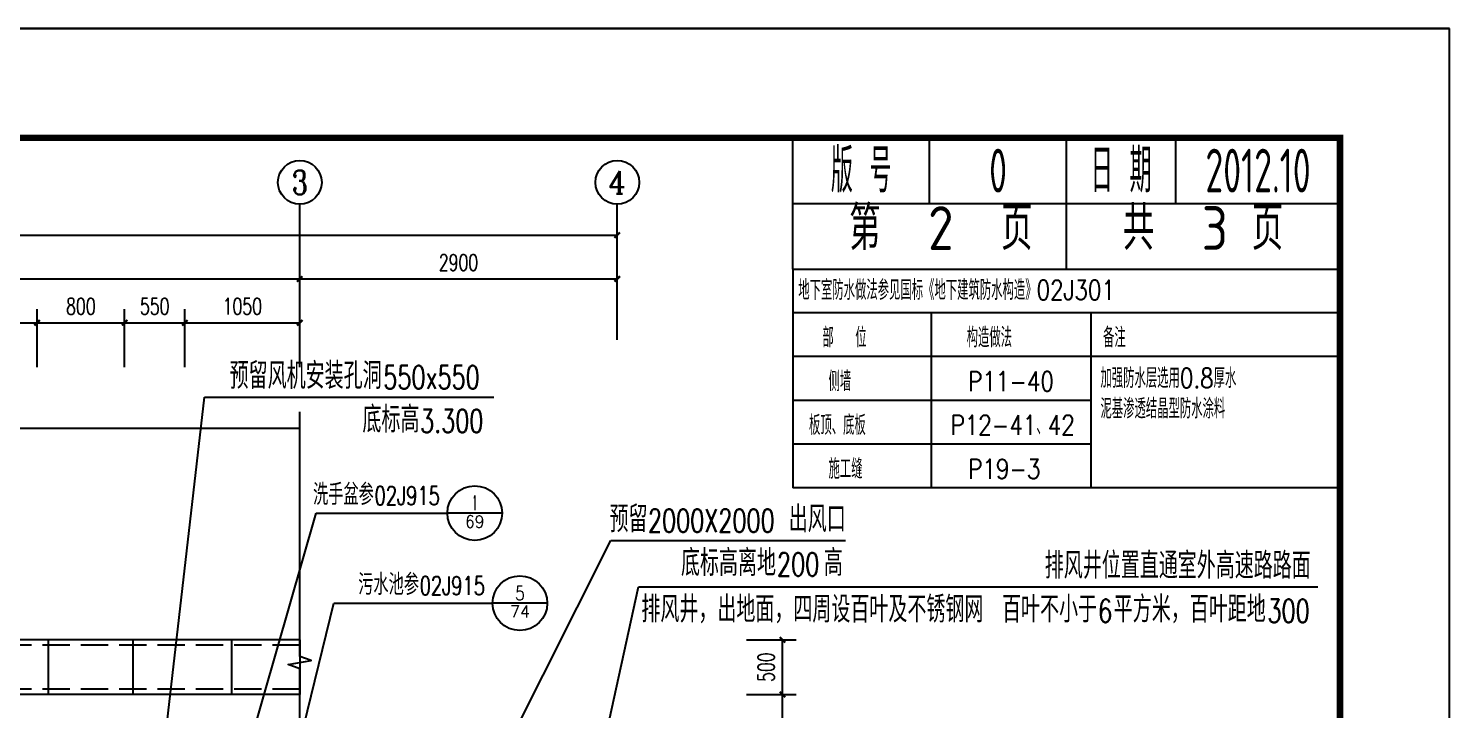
# Model space of a CAD drawing. Extents: x 45837 to 287007, y -98586 to 328021.
# Drawn here: x 148285 to 161269, y -15714 to -9486 of the extents above; entities that cross this region are included whole.
import ezdxf
from ezdxf.enums import TextEntityAlignment as Align

# ---------------------------------------------------------------- set-up
doc = ezdxf.new("R2010")
doc.units = 0
doc.header["$LTSCALE"] = 1000
doc.header["$MEASUREMENT"] = 0
doc.linetypes.add('DASH', pattern=[0.35, 0.25, -0.1])
for name, color, linetype in [('AXIS', 3, 'Continuous'), ('AXIS_TEXT', 7, 'Continuous'), ('DIM_LEAD', 3, 'Continuous'), ('DIM_SYMB', 3, 'Continuous'), ('HIDE_B', 7, 'Continuous'), ('PUB_TEXT', 7, 'Continuous'), ('QQ', 8, 'Continuous'), ('WALL', 9, 'Continuous'), ('图框', 7, 'Continuous'), ('文字', 7, 'Continuous'), ('栏目', 3, 'Continuous'), ('次轮廓线', 7, 'Continuous'), ('页码', 3, 'Continuous')]:
    doc.layers.add(name, color=color, linetype=linetype)
doc.styles.add('_TCH_AXIS', font='COMPLEX', dxfattribs={"bigfont": 'GBCBIG'})
doc.styles.add('_TCH_DIM', font='SIMPLEX', dxfattribs={"bigfont": 'GBCBIG'})
doc.styles.add('COMPLEX', font='COMPLEX')
doc.styles.add('DIM_FONT', font='SIMPLEX', dxfattribs={"width": 0.7, "bigfont": 'GBCBIG'})
doc.styles.add('HZTXT', font='SIMPLEX.shx', dxfattribs={"width": 0.8, "bigfont": 'gbhzfs.shx'})
doc.styles.get("Standard").update_dxf_attribs({"font": 'gbenor.shx', "bigfont": 'gbcbig.shx'})
doc.dimstyles.new('DIMN50', dxfattribs={"dimscale": 0.5, "dimtxt": 300, "dimasz": 100, "dimexe": 250, "dimexo": 300, "dimgap": 150, "dimtad": 1, "dimdec": 0, "dimzin": 0, "dimdsep": 46, "dimtxsty": 'DIM_FONT', "dimblk": 'ARCHTICK', "dimcen": 0.09, "dimclrt": 7, "dimazin": 2, "dimtfac": 1, "dimtdec": 0, "dimtix": 1, "dimtmove": 2, "dimatfit": 3, "dimldrblk": 'ARCHTICK', "dimfxl": 0, "dimtolj": 1, "dimtzin": 0, "dimarcsym": 0})

# ---------------------------------------------------------------- blocks, each defined once
blk = doc.blocks.new('_ArchTick')
at = {"color": 0, "linetype": 'ByBlock', "const_width": 0.4}
blk.add_lwpolyline([(-0.5, -0.5), (0.5, 0.5)], dxfattribs=at)
blk = doc.blocks.new('*D478')
at = {"layer": 'AXIS', "color": 0, "lineweight": -2}
for p, q in [((145964, -12584), (145964, -12052)), ((148364, -12584), (148364, -12052)), ((145964, -12177), (148364, -12177))]:
    blk.add_line(p, q, dxfattribs=at)
at = {"layer": 'Defpoints', "color": 0}
for p in [(148364, -12177), (145964, -12734), (148364, -12734)]:
    blk.add_point(p, dxfattribs=at)
at = {"layer": 'AXIS', "color": 0, "lineweight": -2, "xscale": 50, "yscale": 50, "zscale": 50, "rotation": 180}
blk.add_blockref('_ArchTick', (145964, -12177), dxfattribs=at)
at = {"layer": 'AXIS', "color": 0, "lineweight": -2, "xscale": 50, "yscale": 50, "zscale": 50}
blk.add_blockref('_ArchTick', (148364, -12177), dxfattribs=at)
at = {"layer": 'AXIS', "color": 7, "insert": (147164, -12027), "char_height": 150, "attachment_point": 5, "style": 'DIM_FONT'}
blk.add_mtext('\\A1;2400', dxfattribs=at)
blk = doc.blocks.new('*D479')
at = {"layer": 'AXIS', "color": 0, "lineweight": -2}
for p, q in [((148364, -12584), (148364, -12052)), ((149164, -12584), (149164, -12052)), ((148364, -12177), (149164, -12177))]:
    blk.add_line(p, q, dxfattribs=at)
at = {"layer": 'Defpoints', "color": 0}
for p in [(149164, -12177), (148364, -12734), (149164, -12734)]:
    blk.add_point(p, dxfattribs=at)
at = {"layer": 'AXIS', "color": 0, "lineweight": -2, "xscale": 50, "yscale": 50, "zscale": 50, "rotation": 180}
blk.add_blockref('_ArchTick', (148364, -12177), dxfattribs=at)
at = {"layer": 'AXIS', "color": 0, "lineweight": -2, "xscale": 50, "yscale": 50, "zscale": 50}
blk.add_blockref('_ArchTick', (149164, -12177), dxfattribs=at)
at = {"layer": 'AXIS', "color": 7, "insert": (148764, -12027), "char_height": 150, "attachment_point": 5, "style": 'DIM_FONT'}
blk.add_mtext('\\A1;800', dxfattribs=at)
blk = doc.blocks.new('*D480')
at = {"layer": 'AXIS', "color": 0, "lineweight": -2}
for p, q in [((149164, -12584), (149164, -12052)), ((149714, -12584), (149714, -12052)), ((149164, -12177), (149714, -12177))]:
    blk.add_line(p, q, dxfattribs=at)
at = {"layer": 'Defpoints', "color": 0}
for p in [(149714, -12177), (149164, -12734), (149714, -12734)]:
    blk.add_point(p, dxfattribs=at)
at = {"layer": 'AXIS', "color": 0, "lineweight": -2, "xscale": 50, "yscale": 50, "zscale": 50, "rotation": 180}
blk.add_blockref('_ArchTick', (149164, -12177), dxfattribs=at)
at = {"layer": 'AXIS', "color": 0, "lineweight": -2, "xscale": 50, "yscale": 50, "zscale": 50}
blk.add_blockref('_ArchTick', (149714, -12177), dxfattribs=at)
at = {"layer": 'AXIS', "color": 7, "insert": (149439, -12027), "char_height": 150, "attachment_point": 5, "style": 'DIM_FONT'}
blk.add_mtext('\\A1;550', dxfattribs=at)
blk = doc.blocks.new('*D481')
at = {"layer": 'AXIS', "color": 0, "lineweight": -2}
for p, q in [((149714, -12584), (149714, -12052)), ((150764, -12584), (150764, -12052)), ((149714, -12177), (150764, -12177))]:
    blk.add_line(p, q, dxfattribs=at)
at = {"layer": 'Defpoints', "color": 0}
for p in [(150764, -12177), (149714, -12734), (150764, -12734)]:
    blk.add_point(p, dxfattribs=at)
at = {"layer": 'AXIS', "color": 0, "lineweight": -2, "xscale": 50, "yscale": 50, "zscale": 50, "rotation": 180}
blk.add_blockref('_ArchTick', (149714, -12177), dxfattribs=at)
at = {"layer": 'AXIS', "color": 0, "lineweight": -2, "xscale": 50, "yscale": 50, "zscale": 50}
blk.add_blockref('_ArchTick', (150764, -12177), dxfattribs=at)
at = {"layer": 'AXIS', "color": 7, "insert": (150239, -12027), "char_height": 150, "attachment_point": 5, "style": 'DIM_FONT'}
blk.add_mtext('\\A1;1050', dxfattribs=at)
blk = doc.blocks.new('*D486')
at = {"layer": 'AXIS', "color": 0, "lineweight": -2}
for p, q in [((154844, -15576), (155300, -15576)), ((155175, -16576), (155175, -15576)), ((154844, -16576), (155300, -16576))]:
    blk.add_line(p, q, dxfattribs=at)
at = {"layer": 'Defpoints', "color": 0}
for p in [(154694, -15576), (155175, -15576), (154694, -16576)]:
    blk.add_point(p, dxfattribs=at)
at = {"layer": 'AXIS', "color": 0, "lineweight": -2, "xscale": 50, "yscale": 50, "zscale": 50}
for p, rotation in [((155175, -15576), 90), ((155175, -16576), 270)]:
    blk.add_blockref('_ArchTick', p, dxfattribs=dict(at, rotation=rotation))
at = {"layer": 'AXIS', "color": 7, "insert": (155025, -16076), "char_height": 150, "attachment_point": 5, "rotation": 90, "style": 'DIM_FONT'}
blk.add_mtext('\\A1;1000', dxfattribs=at)
blk = doc.blocks.new('*D487')
at = {"layer": 'AXIS', "color": 0, "lineweight": -2}
for p, q in [((154844, -15076), (155300, -15076)), ((155175, -15576), (155175, -15076)), ((154844, -15576), (155300, -15576))]:
    blk.add_line(p, q, dxfattribs=at)
at = {"layer": 'Defpoints', "color": 0}
for p in [(154694, -15076), (155175, -15076), (154694, -15576)]:
    blk.add_point(p, dxfattribs=at)
at = {"layer": 'AXIS', "color": 0, "lineweight": -2, "xscale": 50, "yscale": 50, "zscale": 50}
for p, rotation in [((155175, -15076), 90), ((155175, -15576), 270)]:
    blk.add_blockref('_ArchTick', p, dxfattribs=dict(at, rotation=rotation))
at = {"layer": 'AXIS', "color": 7, "insert": (155025, -15326), "char_height": 150, "attachment_point": 5, "rotation": 90, "style": 'DIM_FONT'}
blk.add_mtext('\\A1;500', dxfattribs=at)
blk = doc.blocks.new('*D494')
at = {"layer": 'AXIS', "color": 0, "lineweight": -2}
for p, q in [((141764, -12184), (141764, -11652)), ((150764, -12184), (150764, -11652)), ((141764, -11777), (150764, -11777))]:
    blk.add_line(p, q, dxfattribs=at)
at = {"layer": 'Defpoints', "color": 0}
for p in [(150764, -11777), (141764, -12334), (150764, -12334)]:
    blk.add_point(p, dxfattribs=at)
at = {"layer": 'AXIS', "color": 0, "lineweight": -2, "xscale": 50, "yscale": 50, "zscale": 50, "rotation": 180}
blk.add_blockref('_ArchTick', (141764, -11777), dxfattribs=at)
at = {"layer": 'AXIS', "color": 0, "lineweight": -2, "xscale": 50, "yscale": 50, "zscale": 50}
blk.add_blockref('_ArchTick', (150764, -11777), dxfattribs=at)
at = {"layer": 'AXIS', "color": 7, "insert": (146264, -11627), "char_height": 150, "attachment_point": 5, "style": 'DIM_FONT'}
blk.add_mtext('\\A1;9000', dxfattribs=at)
blk = doc.blocks.new('*D495')
at = {"layer": 'AXIS', "color": 0, "lineweight": -2}
for p, q in [((150764, -12184), (150764, -11652)), ((153664, -12184), (153664, -11652)), ((150764, -11777), (153664, -11777))]:
    blk.add_line(p, q, dxfattribs=at)
at = {"layer": 'Defpoints', "color": 0}
for p in [(153664, -11777), (150764, -12334), (153664, -12334)]:
    blk.add_point(p, dxfattribs=at)
at = {"layer": 'AXIS', "color": 0, "lineweight": -2, "xscale": 50, "yscale": 50, "zscale": 50, "rotation": 180}
blk.add_blockref('_ArchTick', (150764, -11777), dxfattribs=at)
at = {"layer": 'AXIS', "color": 0, "lineweight": -2, "xscale": 50, "yscale": 50, "zscale": 50}
blk.add_blockref('_ArchTick', (153664, -11777), dxfattribs=at)
at = {"layer": 'AXIS', "color": 7, "insert": (152214, -11627), "char_height": 150, "attachment_point": 5, "style": 'DIM_FONT'}
blk.add_mtext('\\A1;2900', dxfattribs=at)
blk = doc.blocks.new('*D496')
at = {"layer": 'AXIS', "color": 0, "lineweight": -2}
for p, q in [((131764, -12034), (131764, -11252)), ((153664, -12034), (153664, -11252)), ((131764, -11377), (153664, -11377))]:
    blk.add_line(p, q, dxfattribs=at)
at = {"layer": 'Defpoints', "color": 0}
for p in [(153664, -11377), (131764, -12184), (153664, -12184)]:
    blk.add_point(p, dxfattribs=at)
at = {"layer": 'AXIS', "color": 0, "lineweight": -2, "xscale": 50, "yscale": 50, "zscale": 50, "rotation": 180}
blk.add_blockref('_ArchTick', (131764, -11377), dxfattribs=at)
at = {"layer": 'AXIS', "color": 0, "lineweight": -2, "xscale": 50, "yscale": 50, "zscale": 50}
blk.add_blockref('_ArchTick', (153664, -11377), dxfattribs=at)
at = {"layer": 'AXIS', "color": 7, "insert": (142714, -11227), "char_height": 150, "attachment_point": 5, "style": 'DIM_FONT'}
blk.add_mtext('\\A1;21900', dxfattribs=at)
blk = doc.blocks.new('_AXISO')
blk.add_circle((0, 0), 0.5)
at = {"layer": 'AXIS_TEXT', "style": 'COMPLEX', "width": 1.041667}
blk.add_attdef('A', text='', height=0.56, dxfattribs=at).set_placement((-0.25, -0.28), (0.25, -0.28), align=Align.FIT)

msp = doc.modelspace()

# ---------------------------------------------------------------- linework, layer by layer
for p, q in [((155268.6, -11686.1), (155268.6, -13687.3)), ((160268.6, -11686.1), (160268.6, -13687.3))]:
    msp.add_line(p, q)
at = {"layer": 'AXIS'}
for p, q in [((150764.3, -12333.6), (150764.3, -11094)), ((153664.3, -12333.6), (153664.3, -11094))]:
    msp.add_line(p, q, dxfattribs=at)
at = {"layer": 'DIM_LEAD'}
for p, q in [((149464.3, -16579.4), (149892.7, -12856.8)), ((149892.7, -12856.8), (152538.1, -12856.8)), ((149852.3, -17619.6), (150913.3, -13917.7)), ((150913.3, -13917.7), (152112.6, -13917.7)), ((152612.6, -13917.7), (152112.6, -13917.7)), ((150764.3, -19826.3), (153606.1, -14167.7)), ((153606.1, -14167.7), (155750.2, -14167.7)), ((152900.6, -18963.4), (153858.5, -14592.5)), ((153858.5, -14592.5), (160065.4, -14592.5)), ((150317.3, -17834.6), (151075.7, -14741)), ((151075.7, -14741), (152525, -14741)), ((153025, -14741), (152525, -14741))]:
    msp.add_line(p, q, dxfattribs=at)
for centre in [(152362.6, -13917.7), (152775, -14741)]:
    msp.add_circle(centre, 250, dxfattribs=at)
at = {"layer": 'DIM_SYMB'}
msp.add_lwpolyline([(150764.3, -17576.3), (150764.3, -15340.8), (150659.3, -15302.6), (150869.3, -15265.5), (150764.3, -15228.3), (150764.3, -12992.7)], dxfattribs=at)
at = {"layer": 'HIDE_B', "flags": 128}
msp.add_lwpolyline([(122268.6, -37186.1), (122268.6, -37186.1), (122268.6, -37186.1), (122268.6, -10486.1), (122268.6, -10486.1), (122268.6, -10486.1), (160268.6, -10486.1), (160268.6, -10486.1), (160268.6, -10486.1), (160268.6, -10486.1), (160268.6, -10486.1), (160268.6, -10486.1), (160268.6, -37186.1), (160268.6, -37186.1), (122268.6, -37186.1)], close=True, dxfattribs=at)
at = {"layer": 'PUB_TEXT'}
for p, q in [((160268.6, -12086.3), (155268.6, -12086.3)), ((156531.4, -12086.3), (156531.4, -13687.3)), ((157992.4, -12086.3), (157992.4, -13687.3)), ((160268.6, -12486.6), (155268.6, -12486.6)), ((160268.6, -12486.6), (155268.6, -12486.6)), ((160268.6, -12486.6), (155268.6, -12486.6)), ((157992.4, -12886.8), (155268.6, -12886.8)), ((157992.4, -13287), (155268.6, -13287)), ((160268.6, -13687.3), (155268.6, -13687.3)), ((160268.6, -13687.3), (155268.6, -13687.3))]:
    msp.add_line(p, q, dxfattribs=at)
at = {"layer": 'QQ'}
for p, q in [((150764.3, -13144), (131764.3, -13144)), ((150764.3, -15076.3), (131764.3, -15076.3)), ((148464.3, -15076.3), (148464.3, -15576.3)), ((148464.3, -15076.3), (148464.3, -15576.3)), ((149239.3, -15076.3), (149239.3, -15576.3)), ((150139.3, -15076.3), (150139.3, -15576.3)), ((150764.3, -15076.3), (150764.3, -15576.3)), ((150764.3, -15576.3), (131764.3, -15576.3))]:
    msp.add_line(p, q, dxfattribs=at)
at = {"layer": 'QQ', "linetype": 'DASH'}
for p, q in [((150764.3, -15126.3), (131764.3, -15126.3)), ((150764.3, -15526.3), (131764.3, -15526.3))]:
    msp.add_line(p, q, dxfattribs=at)
at = {"layer": 'WALL', "color": 0}
msp.add_line((119268.6, -9486.1), (161268.6, -9486.1), dxfattribs=at)
at = {"layer": '图框', "linetype": 'Continuous'}
for points in [[(161268.6, -9486.1), (119268.6, -9486.1)], [(161268.6, -39186.1), (161268.6, -9486.1)]]:
    msp.add_lwpolyline(points, dxfattribs=at)
at = {"layer": '图框', "linetype": 'Continuous', "const_width": 60}
msp.add_lwpolyline([(160268.6, -10486.1), (122268.6, -10486.1), (122268.6, -38186.1), (160268.6, -38186.1), (160268.6, -10486.1)], dxfattribs=at)
at = {"layer": '文字'}
for p, q in [((156518.6, -11086.1), (156518.6, -10486.1)), ((157768.6, -11086.1), (157768.6, -10486.1))]:
    msp.add_line(p, q, dxfattribs=at)
at = {"layer": '次轮廓线'}
msp.add_line((158768.6, -11086.1), (158768.6, -10486.1), dxfattribs=at)
at = {"layer": '页码'}
for p, q in [((155268.6, -11686.1), (155268.6, -10486.1)), ((155268.6, -11086.1), (160268.6, -11086.1)), ((155268.6, -11086.1), (160268.6, -11086.1)), ((157768.6, -11686.1), (157768.6, -11086.1)), ((155268.6, -11686.1), (160268.6, -11686.1))]:
    msp.add_line(p, q, dxfattribs=at)

# ---------------------------------------------------------------- block references
at = {"layer": 'AXIS'}
ref = msp.add_blockref('_AXISO', (150764.3, -10894), dxfattribs=dict(at, xscale=400, yscale=400, zscale=400))
ref.add_attrib('A', '3', dxfattribs={"layer": 'AXIS_TEXT', "height": 219.2, "style": '_TCH_AXIS'}).set_placement((150691.2, -11003.6), (150837.4, -11003.6), align=Align.FIT)
ref = msp.add_blockref('_AXISO', (153664.3, -10894), dxfattribs=dict(at, xscale=400, yscale=400, zscale=400))
ref.add_attrib('A', '4', dxfattribs={"layer": 'AXIS_TEXT', "height": 208.3, "style": '_TCH_AXIS'}).set_placement((153584.9, -10998.1), (153743.7, -10998.1), align=Align.FIT)

# ---------------------------------------------------------------- texts
at = {"layer": 'PUB_TEXT'}
for s, height, style, width, p in [('地下室防水做法参见国标《地下建筑防水构造》02J301', 180, 'HZTXT', 0.8, (155318.1, -11968.1)), ('部  位', 180, 'HZTXT', 0.8, (155538, -12402.2)), ('构造做法', 180, 'HZTXT', 0.8, (156856.4, -12402.2)), ('备注', 180, 'HZTXT', 0.8, (158102.4, -12402.2)), ('550x550', 212.5, '_TCH_DIM', 0.705882, (151527.4, -12781.8)), ('加强防水层选用0.8厚水', 180, 'HZTXT', 0.8, (158078.8, -12772.7)), ('侧墙', 180, 'HZTXT', 0.8, (155594.9, -12802.5)), ('P11-40', 180, 'HZTXT', 0.8, (156870.5, -12802.5)), ('泥基渗透结晶型防水涂料', 180, 'HZTXT', 0.8, (158078.8, -13052.4)), ('3.300', 212.5, '_TCH_DIM', 0.705882, (151863.1, -13181.8)), ('板顶、底板', 180, 'HZTXT', 0.8, (155416.6, -13202.7)), ('P12-41、42', 180, 'HZTXT', 0.8, (156709.8, -13202.7)), ('施工缝', 180, 'HZTXT', 0.8, (155594.9, -13603)), ('P19-3', 180, 'HZTXT', 0.8, (156870.5, -13603)), ('02J915', 170, '_TCH_DIM', 0.705882, (151446.9, -13842.8)), ('2000X2000', 212.5, '_TCH_DIM', 0.705882, (153945.3, -14092.7)), ('200', 212.5, '_TCH_DIM', 0.705882, (155124.3, -14492.7)), ('02J915', 170, '_TCH_DIM', 0.705882, (151859.3, -14666.1)), ('6', 212.5, '_TCH_DIM', 0.705882, (158057.5, -14917.5)), ('300', 212.5, '_TCH_DIM', 0.705882, (159604.7, -14917.5))]:
    msp.add_text(s, height=height, dxfattribs=dict(at, style=style, width=width)).set_placement(p)
at = {"layer": 'PUB_TEXT', "style": '_TCH_DIM'}
for s, height, p in [('预留风机安装孔洞', 241.13, (150123.1, -12781.8)), ('底标高', 241.13, (151336.5, -13181.8)), ('洗手盆参', 192.91, (150885.2, -13842.8)), ('预留', 241.13, (153594.3, -14092.7)), ('出风口', 241.13, (155231, -14092.7)), ('底标高离地', 241.13, (154246.6, -14492.7)), ('高', 241.1, (155552.9, -14492.7)), ('排风井位置直通室外高速路路面', 241.135, (157570.2, -14517.5)), ('污水池参', 192.91, (151297.6, -14666.1)), ('排风井，出地面，四周设百叶及不锈钢网', 241.135, (153884.6, -14917.5)), ('百叶不小于', 241.13, (157179.9, -14917.5)), ('平方米，百叶距地', 241.13, (158200.4, -14917.5))]:
    msp.add_text(s, height=height, dxfattribs=at).set_placement(p)
for s, height, p, p2 in [('1', 135.6, (152346.5, -13890.6), (152378.7, -13890.6)), ('69', 110.96, (152275.4, -14050.9), (152449.8, -14050.9)), ('5', 130.5, (152731.5, -14714.9), (152818.5, -14714.9)), ('74', 108.69, (152684.4, -14871.4), (152865.6, -14871.4))]:
    msp.add_text(s, height=height, dxfattribs=at).set_placement(p, p2, align=Align.FIT)
at = {"layer": '文字', "width": 0.7}
for s, p in [('版 号', (155893.6, -10786.1)), ('0', (157143.6, -10786.1)), ('日 期', (158268.6, -10786.1)), ('2012.10', (159518.6, -10786.1))]:
    msp.add_text(s, height=400, dxfattribs=at).set_placement(p, align=Align.MIDDLE_CENTER)
at = {"layer": '栏目', "char_height": 500, "width": 2859.111, "attachment_point": 1}
for s, insert in [('{\\H0.8x;第  2  页}', (155782.4, -11111.6)), ('{\\H0.8x;共  3 页}', (158282.4, -11111.6))]:
    msp.add_mtext(s, dxfattribs=dict(at, insert=insert))

# ---------------------------------------------------------------- dimensions: what is measured, and where the dimension line sits
at = {"layer": 'AXIS'}
for p1, p2, distance, picture, middle in [((131764.3, -12183.6), (153664.3, -12183.6), 806.7, '*D496', (142714.3, -11226.8)), ((141764.3, -12333.6), (150764.3, -12333.6), 556.7, '*D494', (146264.3, -11626.8)), ((150764.3, -12333.6), (153664.3, -12333.6), 556.7, '*D495', (152214.3, -11626.8)), ((145964.1, -12733.6), (148364.1, -12733.6), 556.7, '*D478', (147164.1, -12026.8)), ((148364.1, -12733.6), (149164.3, -12733.6), 556.7, '*D479', (148764.2, -12026.8)), ((149164.3, -12733.6), (149714.3, -12733.6), 556.7, '*D480', (149439.3, -12026.8)), ((149714.3, -12733.6), (150764.3, -12733.6), 556.7, '*D481', (150239.3, -12026.8)), ((154694, -15576.3), (154694, -15076.3), -481.2, '*D487', (155025.2, -15326.3)), ((154694, -16576.3), (154694, -15576.3), -481.2, '*D486', (155025.2, -16076.3))]:
    dim = msp.add_aligned_dim(p1=p1, p2=p2, distance=distance, dimstyle='DIMN50', dxfattribs=at)
    dim.commit()
    dim.dimension.update_dxf_attribs({"geometry": picture, "text_midpoint": middle})

doc.saveas('drawing.dxf')
